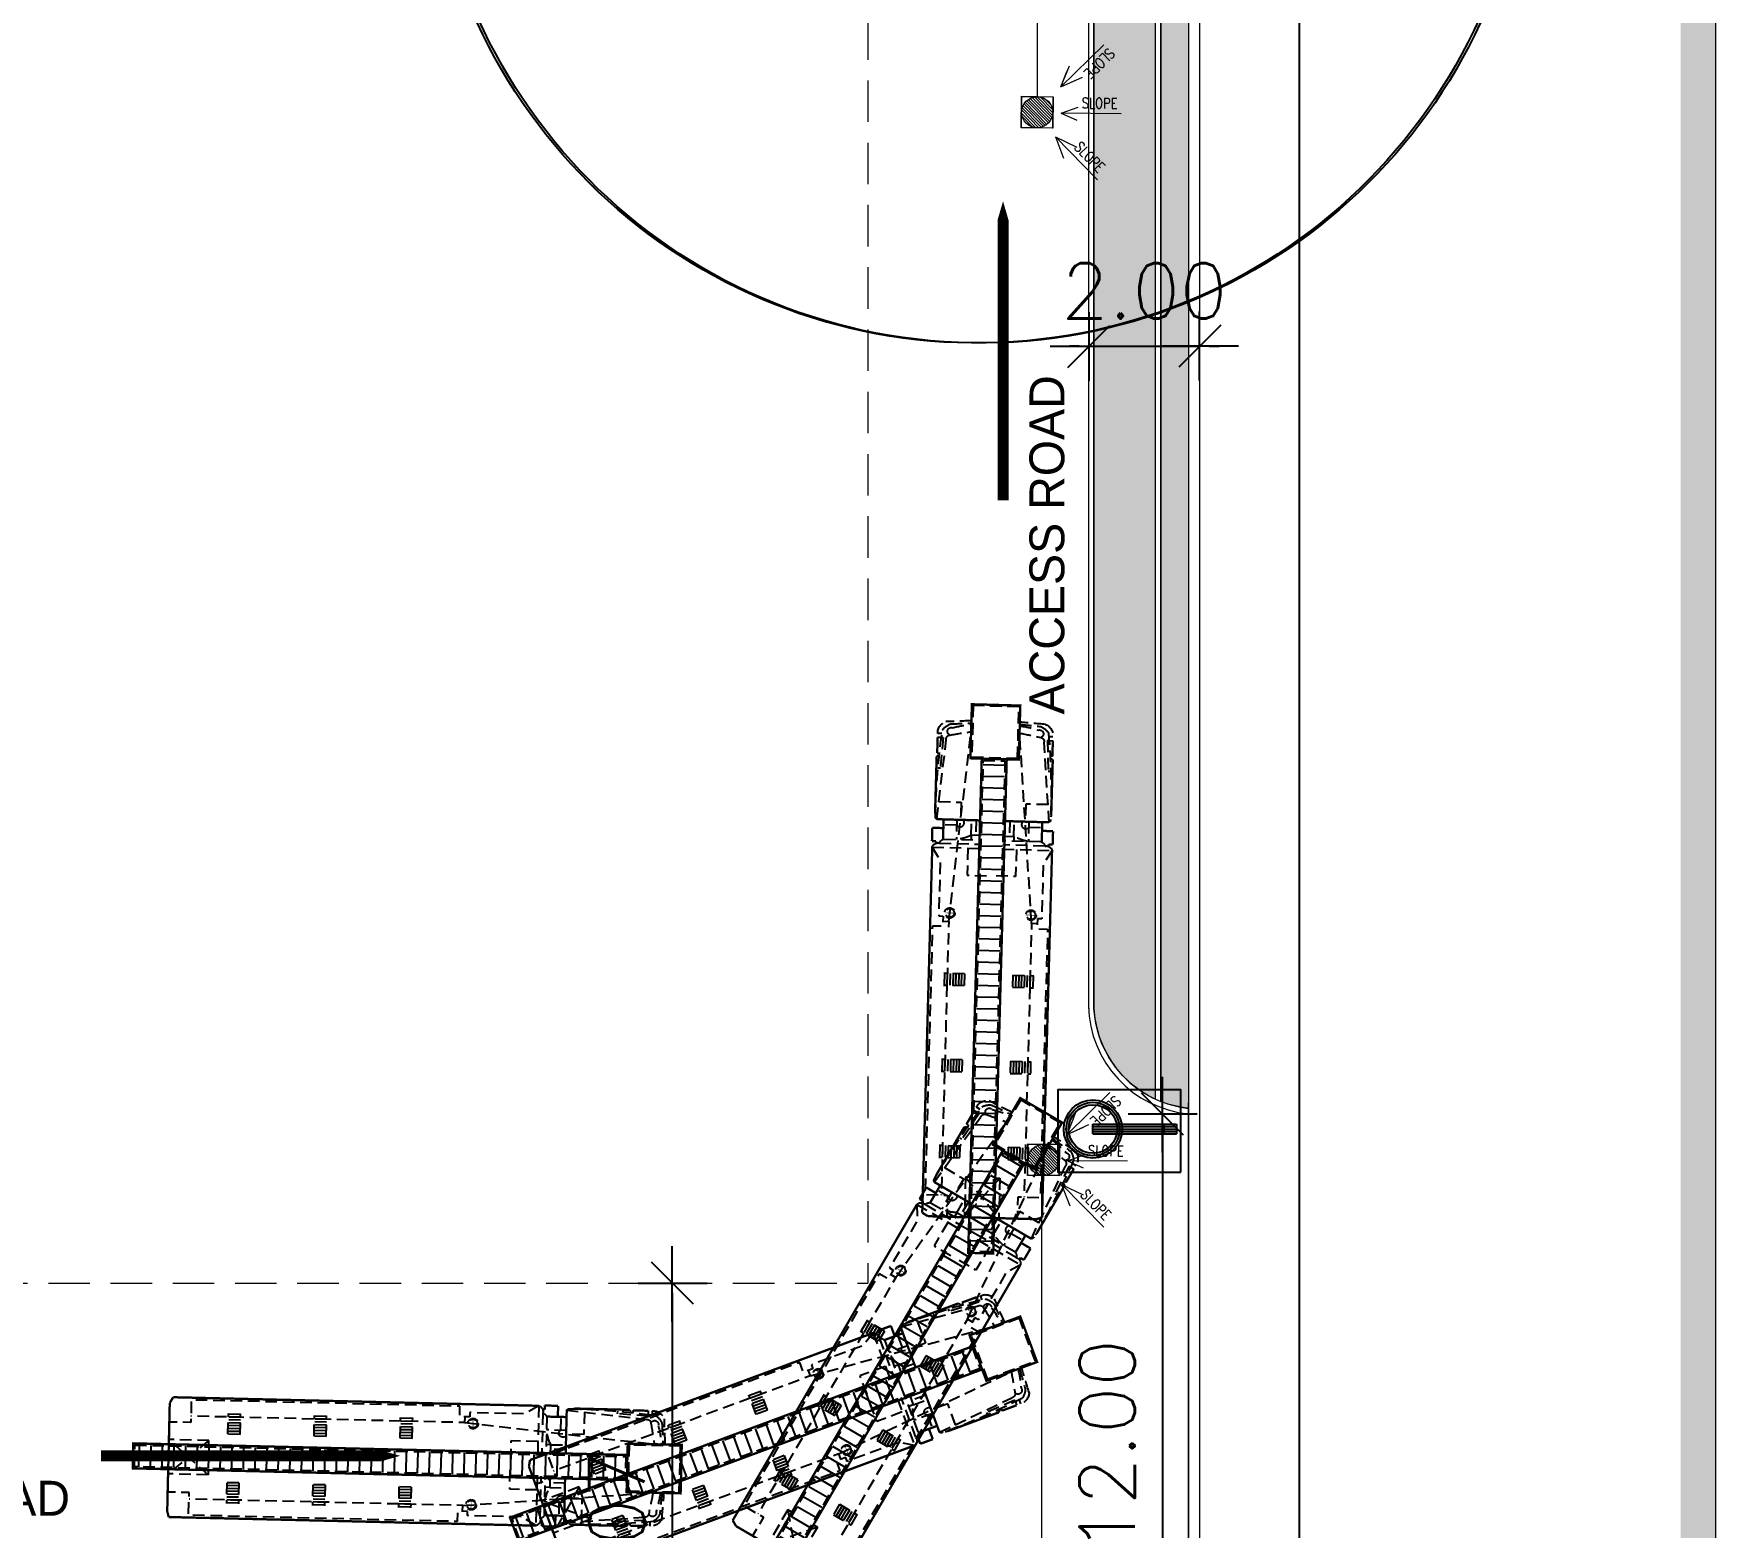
# Model space of a CAD drawing. Header units: inches. Extents: x -68096 to 69834, y -16833 to 17650.
# Drawn here: x 892.49 to 922.89, y 342.7 to 369.7 of the extents above; entities that cross this region are included whole.
import ezdxf
from ezdxf.enums import TextEntityAlignment as Align

# ---------------------------------------------------------------- set-up
doc = ezdxf.new("R2010")
doc.units = ezdxf.units.IN
doc.header["$MEASUREMENT"] = 0
for name, pattern in [('CENTER2', [1.125, 0.75, -0.125, 0.125, -0.125]), ('HIDDEN', [0.375, 0.25, -0.125]), ('X_FEHS_CD$0$HIDDEN', [0.375, 0.25, -0.125])]:
    doc.linetypes.add(name, pattern=pattern)
for name, color, linetype in [('02910CR', 4, 'Continuous'), ('A-TEXT', 3, 'Continuous'), ('DIEN HOA', 111, 'Continuous'), ('Hatch', 8, 'Continuous'), ('LIGHT', 4, 'Continuous'), ('road lines', 7, 'Continuous'), ('SEC1', 3, 'Continuous'), ('TILES', 1, 'Continuous'), ('W', 7, 'Continuous'), ('WALL2', 2, 'Continuous'), ('WIN', 1, 'Continuous')]:
    doc.layers.add(name, color=color, linetype=linetype)
doc.layers.add('PEN45', color=7, linetype='Continuous', lineweight=50)
doc.styles.add('Browallia', font='')
doc.styles.add('ROMANS', font='romans.shx')
doc.styles.add('STYLE6', font='romanc.shx', dxfattribs={"width": 0.6})
doc.styles.get('Browallia').set_extended_font_data('BrowalliaUPC')
doc.dimstyles.new('100', dxfattribs={"dimtxt": 0.2, "dimasz": 0.035, "dimexe": 0, "dimexo": 0, "dimgap": 0.1, "dimtad": 1, "dimzin": 0, "dimdsep": 46, "dimtxsty": 'ROMANS', "dimblk": 'J2', "dimblk1": 'J2', "dimblk2": 'J2', "dimsah": 1, "dimcen": 0, "dimse1": 1, "dimse2": 1, "dimclrd": 1, "dimclre": 1, "dimclrt": 6, "dimadec": 0, "dimazin": 0, "dimtfac": 0.9, "dimtix": 1, "dimtmove": 2, "dimatfit": 3, "dimldrblk": 'J2', "dimfxl": 1, "dimtolj": 1, "dimtzin": 0, "dimarcsym": 0})

# ---------------------------------------------------------------- blocks, each defined once
blk = doc.blocks.new('rfffff')
at = {"layer": 'W', "linetype": 'ByBlock', "lineweight": 18, "ltscale": 100}
h = blk.add_hatch(dxfattribs=at)
h.set_pattern_fill('LINE', color=256, scale=0.0116146737577847, angle=224.3003073085622, style=0)
h.set_pattern_definition([(224.3003073085618, (239663.1344389269, 378730.5935381528), (0.0257553151145344, -0.0263921687811521), [])])
h.paths.add_polyline_path([(239962.2598331989, 378588.3546539216, 1), (239962.2529674783, 378587.7924681734, 1)])
for p, q in [((239962.2833623645, 378589.5909850238), (239962.2714754215, 378588.5061214774)), ((239961.0393733539, 378589.2763500176), (239961.7989077075, 378588.5016386005)), ((239963.4760911629, 378589.162603847), (239962.7005714545, 378588.4038948147)), ((239961.7998284582, 378588.5006994512), (239961.6201015269, 378588.8943669237)), ((239961.7984950465, 378588.5012344551), (239961.6636614828, 378588.7964675406)), ((239962.2720529906, 378588.5061154568), (239962.1649976897, 378588.812516872)), ((239962.2720529906, 378588.5061154568), (239962.4003704968, 378588.7898787926)), ((239962.6996313256, 378588.4029750644), (239962.8875259886, 378588.7928102145)), ((239961.7998284582, 378588.5006994512), (239961.4144746925, 378588.6553727587)), ((239961.7984950465, 378588.5012344551), (239961.5094646502, 378588.6172018785)), ((239962.6996313256, 378588.4029750644), (239963.0881258215, 378588.5495812826))]:
    blk.add_line(p, q, dxfattribs=at)
for points in [[(239962.5379705896, 378587.7851157128), (239961.9678698112, 378587.7920780956), (239961.9748300879, 378588.362006383), (239962.5449308661, 378588.3550439996)], [(239962.5341465982, 378587.7890342597), (239961.9717883583, 378587.7959020871), (239961.9786540791, 378588.3580878355), (239962.5410123189, 378588.3512200083)]]:
    blk.add_lwpolyline(points, close=True, dxfattribs=at)
blk.add_circle((239962.2564003387, 378588.0735610476), 0.2811138354484866, dxfattribs=at)
at = {"layer": 'W', "linetype": 'ByBlock', "lineweight": 18, "ltscale": 100, "style": 'STYLE6', "width": 0.8}
for rotation, p in [(314.4527963789054, (239961.0817928294, 378589.3630551297)), (89.35267123846023, (239962.1843136864, 378588.8792773285)), (44.35267123605878, (239962.9027998336, 378588.7293885016))]:
    blk.add_text('SLOPE', height=0.1898579780629106, rotation=rotation, dxfattribs=at).set_placement(p)
blk = doc.blocks.new('J2')
for p, q in [((7.11e-14, 3.526840574086348), (7.11e-14, -3.586150151086313)), ((-2.18538780893526, -2.185387808935215), (2.154106976732734, 2.154106976732689)), ((-4.002064948599226, 5.68e-14), (7.11e-14, 0)), ((7.11e-14, 0), (3.822003418143836, 5.68e-14))]:
    blk.add_line(p, q)
blk = doc.blocks.new('*D21')
at = {"color": 1, "lineweight": -2, "transparency": 16777216}
blk.add_line((904.0363101715313, 346.9409165782805), (904.0363101715313, 338.2178971761788), dxfattribs=at)
at = {"layer": 'Defpoints', "color": 0, "transparency": 16777216}
for p in [(854.5082038510179, 347.1159165782805), (904.0363101715313, 338.0428971761788), (904.4016865742421, 338.0428971761788)]:
    blk.add_point(p, dxfattribs=at)
at = {"color": 1, "lineweight": -2, "transparency": 16777216, "xscale": 0.175, "yscale": 0.175, "zscale": 0.175}
for p, rotation in [((904.0363101715313, 347.1159165782805), 90), ((904.0363101715313, 338.0428971761788), 270)]:
    blk.add_blockref('J2', p, dxfattribs=dict(at, rotation=rotation))
at = {"color": 6, "lineweight": 0, "transparency": 16777216, "insert": (903.0363101715312, 342.5794068772294), "char_height": 1, "attachment_point": 5, "rotation": 90, "style": 'ROMANS'}
blk.add_mtext('\\A1;9.07', dxfattribs=at)
blk = doc.blocks.new('*D22')
at = {"color": 1, "lineweight": -2, "transparency": 16777216}
for p, q in [((911.3924082832577, 364.0456875797677), (911.2174082832577, 364.0456875797677)), ((911.5674082832577, 364.0456875797677), (913.568203850966, 364.0456875797677)), ((913.743203850966, 364.0456875797677), (913.918203850966, 364.0456875797677))]:
    blk.add_line(p, q, dxfattribs=at)
at = {"layer": 'Defpoints', "color": 0, "transparency": 16777216}
for p in [(913.568203850966, 364.0456875797677), (911.5674082832577, 363.7390652752215), (913.568203850966, 363.7390652752215)]:
    blk.add_point(p, dxfattribs=at)
at = {"color": 1, "lineweight": -2, "transparency": 16777216, "xscale": 0.175, "yscale": 0.175, "zscale": 0.175}
blk.add_blockref('J2', (911.5674082832577, 364.0456875797677), dxfattribs=at)
at = {"color": 1, "lineweight": -2, "transparency": 16777216, "xscale": 0.175, "yscale": 0.175, "zscale": 0.175, "rotation": 180}
blk.add_blockref('J2', (913.568203850966, 364.0456875797677), dxfattribs=at)
at = {"color": 6, "lineweight": 0, "transparency": 16777216, "insert": (912.5678060671119, 365.0456875797677), "char_height": 1, "attachment_point": 5, "style": 'ROMANS'}
blk.add_mtext('\\A1;2.00', dxfattribs=at)
blk = doc.blocks.new('DFGDFGG')
at = {"layer": 'LIGHT', "linetype": 'Continuous'}
for p, q in [((240239.8276748639, 378686.4239395604), (240241.3387482142, 378686.4239395604)), ((240239.8276748639, 378686.2456372967), (240239.8276748639, 378686.4239395604)), ((240239.8276748639, 378686.3793639948), (240241.3387482142, 378686.3793639948)), ((240239.8276748639, 378686.3347884289), (240241.3387482142, 378686.3347884289)), ((240241.3387482142, 378686.4239395604), (240241.3387482142, 378686.2456372967)), ((240239.8276748639, 378686.2902128628), (240241.3387482142, 378686.2902128628)), ((240239.8276748639, 378686.2456372967), (240241.3387482142, 378686.2456372967))]:
    blk.add_line(p, q, dxfattribs=at)
blk.add_lwpolyline([(240241.4173724221, 378685.5583532825), (240241.4173724221, 378687.0420694365), (240239.1917034233, 378687.0420694365), (240239.1917034233, 378685.5583532825)], close=True, dxfattribs=at)
for radius in [0.527658625767888, 0.4830830598515991, 0.43850749393531]:
    blk.add_circle((240239.8276748639, 378686.3347884289), radius, dxfattribs=at)
at = {"layer": 'WALL2', "linetype": 'Continuous'}
blk.add_line((240241.1094850644, 378686.4239395604), (240241.1094859097, 378686.2456372967), dxfattribs=at)
blk = doc.blocks.new('*D28')
at = {"color": 1, "lineweight": -2, "transparency": 16777216}
blk.add_line((915.3716345096404, 338.1355022434911), (915.3716345096404, 417.8004922690404), dxfattribs=at)
at = {"layer": 'Defpoints', "color": 0, "transparency": 16777216}
for p in [(914.7643128214331, 417.9754922690404), (915.3716345096404, 417.9754922690404), (914.7643128214331, 337.9605022434911)]:
    blk.add_point(p, dxfattribs=at)
at = {"color": 1, "lineweight": -2, "transparency": 16777216, "xscale": 0.175, "yscale": 0.175, "zscale": 0.175}
for p, rotation in [((915.3716345096404, 417.9754922690404), 90), ((915.3716345096404, 337.9605022434911), 270)]:
    blk.add_blockref('J2', p, dxfattribs=dict(at, rotation=rotation))
at = {"color": 6, "lineweight": 0, "transparency": 16777216, "insert": (914.3716345096403, 377.9679972562654), "char_height": 1, "attachment_point": 5, "rotation": 90, "style": 'ROMANS'}
blk.add_mtext('\\A1;80.01', dxfattribs=at)
blk = doc.blocks.new('*D32')
at = {"color": 1, "lineweight": -2, "transparency": 16777216}
blk.add_line((912.8949841162223, 349.9985393587701), (912.8949841162223, 338.3478640263286), dxfattribs=at)
at = {"layer": 'Defpoints', "color": 0, "transparency": 16777216}
for p in [(913.3682038510422, 350.1735393587701), (912.8949841162223, 338.1728640263286), (913.3682038510422, 338.1728640263286)]:
    blk.add_point(p, dxfattribs=at)
at = {"color": 1, "lineweight": -2, "transparency": 16777216, "xscale": 0.175, "yscale": 0.175, "zscale": 0.175}
for p, rotation in [((912.8949841162223, 350.1735393587701), 90), ((912.8949841162223, 338.1728640263286), 270)]:
    blk.add_blockref('J2', p, dxfattribs=dict(at, rotation=rotation))
at = {"color": 6, "lineweight": 0, "transparency": 16777216, "insert": (911.8949841162222, 344.173201692549), "char_height": 1, "attachment_point": 5, "rotation": 90, "style": 'ROMANS'}
blk.add_mtext('\\A1;12.00', dxfattribs=at)
blk = doc.blocks.new('X_FEHS_CD$0$Fire truck')
at = {"linetype": 'X_FEHS_CD$0$HIDDEN'}
h = blk.add_hatch(dxfattribs=at)
h.set_pattern_fill('_USER', color=0, scale=0.25, angle=90, style=0, pattern_type=0)
h.set_pattern_definition([(90, (0.8637055797130841, -0.04743488296293208), (-0.25, 1.530757942277972e-17), [])])
h.paths.add_polyline_path([(1.199966594987657, 0.2244177088348973), (11.76372658468966, 0.2244177086140322), (11.76372658468966, -0.2412897987734279), (1.199966594987657, -0.2412897985525611)])
at = {"color": 0, "linetype": 'X_FEHS_CD$0$HIDDEN'}
for p, q in [((10.17377382148318, 0.3611075291271852), (11.03627341532876, -0.3779796192865827)), ((10.17377382148318, -0.3779796192865827), (11.03627341529193, 0.3611075291271852))]:
    blk.add_line(p, q, dxfattribs=at)
for points in [[(0.6475447802399259, 1.15127945090812), (0.6476728198261412, 1.242011263851154)], [(0.7354248715069645, 1.123366351623311), (1.397288555894292, 1.162380386462743)], [(0.7354538113345939, 1.160802015177445), (0.7354248715069645, 1.123366351623311)], [(0.7354538113345939, 1.160802015177445), (0.7355163373677414, 1.241683805488588)], [(2.494164039472281, 1.210939556259046), (0.774675255990033, 1.054166048427945)], [(1.071262905257143, 1.241683805488588), (1.071224710883669, 1.19227672042477)], [(1.397288555894292, 1.162380386462743), (1.395916753768617, 1.215327852470205)], [(2.114583455132248, 1.176331491182799), (2.114213214327179, 0.6973992868964629)], [(3.007936613484461, 1.131490998496256), (3.007235396157455, 0.2244177087971124)], [(3.096168202478751, 0.2244177087952526), (3.096991588682755, 1.28952492094604)], [(2.493827928904835, 0.776157207344065), (2.918728860755522, 0.7758287356439588)], [(2.612404933124253, 0.7760655408624828), (2.612626460571306, 1.062626634438768)], [(2.918935110431107, 1.042626995165266), (2.918302589838163, 0.2244177087989705)], [(2.114213214327179, 0.6973992868964629), (2.493766817892563, 0.6971058711977811)], [(2.819670246505225, 0.4596997798057512), (2.49358348485579, 0.4599518627589383)], [(2.819488360564023, 0.2244177088010382), (2.819670246505225, 0.4596997798057512)], [(2.819670246505225, 0.4596611805095598), (2.918484416706477, 0.4596233910588321)], [(2.493507096072051, 0.3611376925576799), (2.819593857721486, 0.3608856096044946)], [(2.492949458094387, -0.3602057499335878), (2.819036219743808, -0.3604964321093433)], [(2.819128343165616, -0.2412897985864149), (2.818959830996874, -0.4592720030144086)], [(2.917323307473509, -1.042351995941386), (2.917942572427435, -0.241289798588479)], [(3.006187310767686, -1.13135349903156), (3.006875378750706, -0.2412897985903406)], [(3.094997841916935, -1.289524921240524), (3.095808185071775, -0.2412897985922005)], [(2.112765891903408, -1.174812717087722), (2.113136132708476, -0.695880512875009)], [(2.113136132708476, -0.695880512875009), (2.49268973627386, -0.6961739285736908)], [(2.818959830996874, -0.4592720030144086), (2.492873069347453, -0.4590199201348462)], [(2.818959830996874, -0.4592720030144086), (2.91777400119814, -0.4593483918349524)], [(2.492292514694157, -1.210007613634954), (0.773048175297788, -1.050575776733682)], [(2.492628625261602, -0.7752252647199729), (2.917529557149095, -0.7755537364200791)], [(2.611205629517841, -0.7753169312751744), (2.610984102107594, -1.06187802485146)], [(0.645825602485985, -1.147492595117495), (0.6457554618072407, -1.238224408134153)], [(0.7336619066972361, -1.157150975403663), (0.7335989793488409, -1.238551866423096)], [(0.7336619066972361, -1.157150975403663), (0.7336908465248513, -1.119715311849529)], [(0.7336908465248513, -1.119715311849529), (1.395493419899921, -1.159752613229999)], [(1.069345547238242, -1.238551866423096), (1.069383741611688, -1.189144781359278)], [(1.395493419899921, -1.159752613229999), (1.394039756864714, -1.212697895010624)]]:
    blk.add_lwpolyline(points, dxfattribs=at)
at = {"color": 0, "linetype": 'X_FEHS_CD$0$HIDDEN', "const_width": 0.05}
for points in [[(1.071262905257143, 1.241683805488588), (0.7355163373677414, 1.241683805488588)], [(1.150321880307558, 1.251504111503817), (2.316329088630866, 1.250602724054557)], [(2.493429445395535, 0.260691124117626), (2.494164039472281, 1.210939556259046)], [(2.494049456315068, 1.062718300920348), (2.918950388165754, 1.062389829220242)], [(2.681796379690098, 1.062573162257026), (2.681979712726886, 1.299727170769492)], [(2.681979712726886, 1.299727170769492), (2.968540806303182, 1.299505643359248)], [(2.968540806303182, 1.299505643359248), (2.968472056423579, 1.21057289018548)], [(2.968472056423579, 1.21057289018548), (3.007997724496718, 1.210542334642538)], [(3.096991588682755, 1.28952492094604), (11.00129130452699, 1.289524921166906)], [(11.03627341529193, 1.166007173352707), (11.00129130452699, 1.289524921166906)], [(11.03627341529193, -1.166007173499946), (11.03627341529193, 1.166007173352707)], [(2.493013345307233, -0.277563213890506), (2.492292514694157, -1.210007613634954)], [(2.492407097851356, -1.061786358296256), (2.917308029702028, -1.062114829996363)], [(2.680154021226386, -1.061931496959581), (2.679970688189599, -1.299085505472046)], [(1.069345547238242, -1.238551866423096), (0.7335989793488409, -1.238551866423096)], [(1.14838924451719, -1.248494394462844), (2.314396452840498, -1.249395781912101)], [(2.679970688189599, -1.299085505472046), (2.96653178176588, -1.299307032882291)], [(2.96653178176588, -1.299307032882291), (2.966600531645483, -1.210374279708521)], [(2.966600531645483, -1.210374279708521), (3.006126199755428, -1.21040483517784)], [(3.094997841916935, -1.289524921240524), (10.96501788672676, -1.289524921314145)], [(11.03627341529193, -1.166007173499946), (10.96501788672676, -1.289524921314145)]]:
    blk.add_lwpolyline(points, dxfattribs=at)
at = {"color": 0, "linetype": 'X_FEHS_CD$0$HIDDEN', "flags": 128}
for points in [[(3.096991588682755, 1.28952492094604), (3.39265771836817, 1.108929895915658), (4.573166756437914, 1.108929895915658), (4.573166756437914, 1.016265937985418), (4.7929357143678, 1.016265937985418), (4.7929357143678, 1.240133954089227), (10.57354356977116, 1.240133954089227), (10.57354356977116, 0.7547895859491209), (11.03627341532876, 0.7547895859491209), (11.03627341532818, 0.2606911239369971), (11.03627341532818, 0.2606911239369971)], [(4.683051235384454, 0.8921549354477527), (0.581846589838662, 0.5213822475910632)], [(4.683051235384454, 1.016265937985418), (4.683051235384454, 0.8921549354477527), (10.57354356977116, 0.8921549354477527)], [(5.802116294813786, 0.5213822475910632), (5.802116294703353, 0.9676511364440135)], [(5.802116294813786, 0.9536943649407625), (6.062426677292763, 0.9536943649407625)], [(5.802116294813786, 0.8919354910336619), (6.062426677292763, 0.8919354910336619)], [(5.802116294813786, 0.830176617126563), (6.062426677292763, 0.830176617126563)], [(5.802116294813786, 0.7684177432194623), (6.062426677292763, 0.7684177432194623)], [(6.062426677292763, 0.5213822475910632), (6.06242667718233, 0.9676511364440135)], [(7.654882512026774, 0.5213822475910632), (7.654882511916341, 0.9676511364440135)], [(7.654882512026774, 0.9536943649407625), (7.915192894505751, 0.9536943649407625)], [(7.654882512026774, 0.8919354910336619), (7.915192894505751, 0.8919354910336619)], [(7.654882512026774, 0.830176617126563), (7.915192894505751, 0.830176617126563)], [(7.654882512026774, 0.7684177432194623), (7.915192894505751, 0.7684177432194623)], [(7.915192894505751, 0.5213822475910632), (7.915192894395318, 0.9676511364440135)], [(9.507648729239776, 0.5213822475910632), (9.507648729129343, 0.9676511364440135)], [(9.507648729239776, 0.9536943649407625), (9.767959111718753, 0.9536943649407625)], [(9.507648729239776, 0.8919354910336619), (9.767959111718753, 0.8919354910336619)], [(9.507648729239776, 0.830176617126563), (9.767959111718753, 0.830176617126563)], [(9.507648729239776, 0.7684177432194623), (9.767959111718753, 0.7684177432194623)], [(9.767959111718753, 0.5213822475910632), (9.76795911160832, 0.9676511364440135)], [(3.096397772331457, 0.521382247443821), (3.678683841762151, 0.521382247443821), (3.678683841430853, -1.104307756349954e-10)], [(5.802116294813786, 0.7066588693123634), (6.062426677292763, 0.7066588693123634)], [(5.802116294813786, 0.6448999954052628), (6.062426677292763, 0.6448999954052628)], [(5.802116294813786, 0.5831411214981639), (6.062426677292763, 0.5831411214981639)], [(5.802116294813786, 0.5213822475910632), (6.062426677292763, 0.5213822475910632)], [(7.654882512026774, 0.7066588693123634), (7.915192894505751, 0.7066588693123634)], [(7.654882512026774, 0.6448999954052628), (7.915192894505751, 0.6448999954052628)], [(7.654882512026774, 0.5831411214981639), (7.915192894505751, 0.5831411214981639)], [(7.654882512026774, 0.5213822475910632), (7.915192894505751, 0.5213822475910632)], [(9.507648729239776, 0.7066588693123634), (9.767959111718753, 0.7066588693123634)], [(9.507648729239776, 0.6448999954052628), (9.767959111718753, 0.6448999954052628)], [(9.507648729239776, 0.5831411214981639), (9.767959111718753, 0.5831411214981639)], [(9.507648729239776, 0.5213822475910632), (9.767959111718753, 0.5213822475910632)], [(3.096397772331457, -0.5213822477383037), (3.678683841762151, -0.5213822477383037), (3.678683841430853, -1.840536612007782e-10)], [(3.096991588682755, -1.289524921240524), (3.39265771836817, -1.108929896210144), (4.573166756437914, -1.108929896210144), (4.573166756437914, -1.016265938279904), (4.7929357143678, -1.016265938279904), (4.7929357143678, -1.240133954383712), (10.57354356977116, -1.240133954383712), (10.57354356977116, -0.7547895862436054), (11.03627341532876, -0.7547895862436054), (11.03627341532876, -0.277563214378258), (11.03627341532876, -0.277563214378258)], [(4.683051235384454, -0.8921549357422371), (0.581846589838662, -0.5213822475910597)], [(5.802116294813786, -0.5213822478855334), (5.802116294703353, -0.9676511367384819)], [(5.802116294813786, -0.5213822478855334), (6.062426677292763, -0.5213822478855352)], [(5.802116294813786, -0.5831411217926341), (6.062426677292763, -0.5831411217926341)], [(5.802116294813786, -0.644899995699733), (6.062426677292763, -0.6448999956997348)], [(5.802116294813786, -0.7066588696068337), (6.062426677292763, -0.7066588696068337)], [(6.062426677292763, -0.5213822478855352), (6.06242667718233, -0.9676511367384819)], [(7.654882512026774, -0.5213822478855388), (7.654882511916341, -0.9676511367384872)], [(7.654882512026774, -0.5213822478855388), (7.915192894505751, -0.5213822478855406)], [(7.654882512026774, -0.5831411217926394), (7.915192894505751, -0.5831411217926394)], [(7.654882512026774, -0.6448999956997383), (7.915192894505751, -0.6448999956997383)], [(7.654882512026774, -0.706658869606839), (7.915192894505751, -0.706658869606839)], [(7.915192894505751, -0.5213822478855406), (7.915192894395318, -0.9676511367384872)], [(9.507648729239776, -0.5213822478855441), (9.507648729129329, -0.9676511367384926)], [(9.507648729239776, -0.5213822478855441), (9.767959111718753, -0.5213822478855441)], [(9.507648729239776, -0.5831411217926448), (9.767959111718753, -0.5831411217926448)], [(9.507648729239776, -0.6448999956997437), (9.767959111718753, -0.6448999956997437)], [(9.507648729239776, -0.7066588696068443), (9.767959111718753, -0.7066588696068443)], [(9.767959111718753, -0.5213822478855441), (9.767959111608306, -0.9676511367384926)], [(4.683051235384454, -1.016265938279904), (4.683051235384454, -0.8921549357422371), (10.57354356977116, -0.8921549357422371)], [(5.802116294813786, -0.7684177435139325), (6.062426677292763, -0.7684177435139343)], [(5.802116294813786, -0.8301766174210332), (6.062426677292763, -0.8301766174210332)], [(5.802116294813786, -0.8919354913281321), (6.062426677292763, -0.8919354913281339)], [(5.802116294813786, -0.9536943652352328), (6.062426677292763, -0.9536943652352328)], [(7.654882512026774, -0.7684177435139379), (7.915192894505751, -0.7684177435139397)], [(7.654882512026774, -0.8301766174210385), (7.915192894505751, -0.8301766174210385)], [(7.654882512026774, -0.8919354913281374), (7.915192894505751, -0.8919354913281392)], [(7.654882512026774, -0.9536943652352363), (7.915192894505751, -0.9536943652352363)], [(9.507648729239776, -0.7684177435139432), (9.767959111718753, -0.7684177435139432)], [(9.507648729239776, -0.8301766174210439), (9.767959111718753, -0.8301766174210439)], [(9.507648729239776, -0.891935491328141), (9.767959111718753, -0.8919354913281428)], [(9.507648729239776, -0.9536943652352416), (9.767959111718753, -0.9536943652352416)]]:
    blk.add_lwpolyline(points, dxfattribs=at)
at = {"color": 0, "linetype": 'X_FEHS_CD$0$HIDDEN', "const_width": 0.01235177478141994, "flags": 128}
for points in [[(4.390254759378195, 0.8741978499702103), (4.612586705443746, 0.8741978499702103)], [(4.501420732410978, 0.7630318769374309), (4.501420732410978, 0.9853638230029897)], [(4.390254759378195, -0.8741978500438279), (4.612586705443746, -0.8741978500438279)], [(4.501420732410978, -0.7630318770110485), (4.501420732410978, -0.9853638230766073)]]:
    blk.add_lwpolyline(points, dxfattribs=at)
at = {"color": 0, "linetype": 'X_FEHS_CD$0$HIDDEN', "const_width": 0.05}
for points in [[(0, -0.5213822475910597), (1.16369317967731, -0.5213822475910597), (1.16369317967731, 0.5213822475910632), (0, 0.5213822475910632)], [(1.16369317967731, 0.2606911241452377), (11.8, 0.2606911239243725), (11.8, -0.2775632140837683), (1.16369317967731, -0.2775632138629014)]]:
    blk.add_lwpolyline(points, close=True, dxfattribs=at)
at = {"color": 0, "linetype": 'X_FEHS_CD$0$HIDDEN'}
for points in [[(0.02567101793553661, -0.4957112296923398), (1.138022161741787, -0.4957112296923398), (1.138022161741787, 0.4957112296187205), (0.02567101793553661, 0.4957112296187205)], [(0.02898052198712264, -0.4924017256039424), (1.134712657690201, -0.4924017256039424), (1.134712657690201, 0.4924017256039477), (0.02898052198712264, 0.4924017256039477)], [(1.199966594987657, 0.2244177088348973), (11.76372658468966, 0.2244177086140322), (11.76372658468966, -0.2412897987734279), (1.199966594987657, -0.2412897985525611)], [(11.03627341532876, 0.2606911239243725), (10.17377382148318, 0.2606911239243725), (10.17377382148318, 0.3611075291271852), (11.03627341532876, 0.3611075291271852)], [(11.03627341532876, -0.2775632140837683), (10.17377382148318, -0.2775632140837683), (10.17377382148318, -0.3779796192865827), (11.03627341532876, -0.3779796192865827)]]:
    blk.add_lwpolyline(points, close=True, dxfattribs=at)
for centre, radius in [((4.501420732410978, 0.8741978499702103), 0.1111659730327793), ((4.501420732410978, 0.8741978499702103), 0.09435200275823351), ((4.501420732410978, -0.8741978500438279), 0.1111659730327793), ((4.501420732410978, -0.8741978500438279), 0.09435200275823351)]:
    blk.add_circle(centre, radius, dxfattribs=at)
at = {"color": 0, "linetype": 'X_FEHS_CD$0$HIDDEN', "extrusion": (0, 0, -1)}
for centre, major_axis, ratio, start_param, end_param in [((0.6281642688904157, 0.9892468396230196), (-0.1221011030654758, 0.2221750623924303), 0.9999999998989683, -0.7264589481325466, 0.5795422962650392), ((0.7685321727150125, 0.8443205789605361), (0.1866810902243672, 0.301910902071065), 0.9999999994234487, 4.536749818923098, 5.159843472503375), ((2.272306008861008, -13.42754326541947), (-14.4434847378013, 2.562709766143973), 0.9999999999663496, 1.279372727614614, 1.406277948447934), ((2.326110398893732, 1.121100068520915), (0.1298676134118285, 0.001007430470502208), 0.9999999967624754, 4.644759522011745, 5.111206756634099), ((2.43978950980383, 1.17639661048837), (-0.05935068744753159, 0.02504596752792732), 0.9999999980884369, 1.095470934826977, 2.176309933476441), ((2.43978950980383, 1.17639661048837), (-0.05935068744753159, 0.02504596752792732), 0.9999999980884369, 1.095470934826977, 2.176309933476441), ((2.43978950980383, 1.17639661048837), (-0.05935068744753159, 0.02504596752792732), 0.9999999980884369, 1.095470934826977, 2.176309933476441), ((3.025963163603834, 1.027256614331833), (-0.07461179932106739, 0.07825811257133487), 0.9999999990778558, -0.6666105066500954, 0.5886234880607857), ((3.025963163603834, 1.027256614331833), (-0.07461179932106739, 0.07825811257133487), 0.9999999990778558, -0.6666105066500954, 0.5886234880607857), ((3.13383977756456, 1.164651293340999), (-0.006821047502793498, 0.1300180187781815), 0.9999999994931235, 4.507272427950382, 6.048659109569565), ((-49.72714834643978, 3.80812767248915), (-13.7373354387771, 48.27442132751045), 0.9999999999868739, 1.902532445473915, 1.913567186957867), ((2.970868759432065, 0.2215828249872249), (-2.542417004985019, 0.2245547510657038), 0.9999999999512715, 0.02963885456570576, 0.1914881939414625), ((0.5962052343859767, 0.9522310191723342), (-0.07396821288586482, 0.03729868098105595), 0.9999999908771514, -0.790429289763869, 2.393710136453053), ((2.576531324309897, 0.7069233126423615), (-0.01582666458331856, 0.0762697857741183), 0.9999999997407463, 0.6832092954301978, 2.03269118024652), ((-49.73297298982813, -3.726452804565302), (-3.409218452966859, 50.07505739095809), 0.999999999253292, 1.574872610387244, 1.585822765360265), ((118.4548324109391, 7.813180489902461), (117.7540163537838, 11.80396419613751), 0.9999999997980701, 3.167205174692425, 3.171016635064926), ((2.970526317860902, -0.2213891021485033), (2.159962886051541, 1.359731368436106), 0.9999999999901856, 3.425396078316668, 3.58562287816109), ((14.86117777934132, 1.821203193863775), (-2.397911008739573, 14.25891174793474), 0.9999999981791661, 4.684636905689273, 4.71626779414578), ((2.575438964956533, -0.7061193211840866), (0.01200005721765138, 0.07696468129474204), 0.9999999990858183, 1.160381678158541, 2.509863562119927), ((1.906914688521184, -0.9170129584680744), (-0.2807099669565745, 0.9810988940373627), 0.9999999993948868, 1.384315357230449, 1.710399234927894), ((0.6266377354450867, -0.9854301236522183), (-0.1711787078608614, 0.1869980954910694), 0.9999999997102329, 3.807371133733565, 5.113372377650315), ((0.7597445791310662, -0.965992137312524), (0.07140469639234863, 0.04725195307674683), 0.9999999993607374, 1.999381052615888, 3.662419611852011), ((3.024374997016807, -1.027147110414948), (-0.03401644995554808, 0.1026359290386546), 0.9999999991493007, 3.636100599787975, 4.891334592747479), ((2.293067433686645, 13.42880072829869), (-14.63474349664708, 1.003003372961308), 0.9999999993529168, 4.634422072512856, 4.761327293268811), ((1.181423271239055, -1.195763822666111), (0.06128186643286972, 0.01078392198942999), 0.9999999991804623, 2.304639826553837, 3.356456214738971), ((2.437971457170661, -1.175380640213215), (0.05045640134857254, 0.04004942141615006), 0.9999999978379759, 1.238416859163849, 2.319255381472836), ((3.13203905492486, -1.164708414244659), (0.09738204045939369, 0.08641730195999554), 0.999999999753472, 2.585095661298116, 4.126482343719759)]:
    blk.add_ellipse(centre, major_axis=major_axis, ratio=ratio, start_param=start_param, end_param=end_param, dxfattribs=at)
at = {"color": 0, "linetype": 'X_FEHS_CD$0$HIDDEN', "extrusion": (0, 0, -0.9999999999999999)}
for centre, major_axis, ratio, start_param, end_param in [((1.183274340351474, 1.19837513483273), (0.04889691383434466, 0.03848183923973877), 0.9999999991768013, 3.769227586446519, 4.821043972704944), ((118.442614505306, -7.991528444677828), (8.772710097362195, 118.0185644635609), 0.9999999977755073, 4.710187815304484, 4.714034524599384), ((14.85834793932162, -1.839391268323347), (2.845408504659599, 14.17639557238207), 0.9999999992739156, 4.678312856468029, 4.710214983948656), ((0.7611830013163825, 0.9696030789134067), (-0.06473727390327286, 0.05603983498925522), 0.9999999989535495, -0.6482007859345872, 1.014837773910525), ((1.908333911368814, 0.9188503089824156), (0.3108683104317941, 0.9719640006743738), 0.9999999995793633, 1.401858856355525, 1.727942734079978), ((2.557526402058514, 0.7286771349086418), (-0.08294824602352323, 0.06121468785195289), 0.9999999995123351, 2.920929067672731, 4.74390158462093), ((2.556400431652079, -0.7278437337651322), (0.06305407029698953, 0.0815587747961562), 0.999999999284924, -1.323864012934119, 0.4991085048052502), ((0.7672295432450653, -0.8407210602299102), (-0.2480162507092733, 0.2539448002854123), 0.9999999995832427, 4.486278756447932, 5.109372410047654), ((0.5947359696411212, -0.9483649353165955), (-0.04002554251735374, 0.07252891890970858), 0.9999999887659501, 2.357448151627763, 5.541587577672527), ((2.324377976595784, -1.119908404113119), (-0.01272957370290651, 0.1292461596428643), 0.9999999967253531, 2.850252489408245, 3.316699727188214)]:
    blk.add_ellipse(centre, major_axis=major_axis, ratio=ratio, start_param=start_param, end_param=end_param, dxfattribs=at)
blk = doc.blocks.new('A$C732426BF')
at = {"color": 30, "xscale": 0.8399739415633742, "yscale": 0.8399739415633742, "zscale": 0.8399739415633742}
for p, rotation in [((-2.326002241221431, 3.087792801699834), 331.0943686984638), ((1.815975262463326, 2.958983651187737), 291.6624033645501), ((-9.630824429506529, 2.101068959552355), 359.7768592942085), ((4.309355964684869, -3.264882671413943), 270)]:
    blk.add_blockref('X_FEHS_CD$0$Fire truck', p, dxfattribs=dict(at, rotation=rotation))
blk = doc.blocks.new('CONTAINER')
at = {"layer": '02910CR'}
for p, q in [((-5561.127631062991, -987.1233663444873), (-5561.127631063049, 987.1233663445455)), ((-5436.158547075058, -987.1233663444873), (-5436.158547075116, 987.1233663445455)), ((-5334.228385604511, 1214.022611803084), (-5200.192921719921, 1190.712054515374)), ((-5334.228385604511, 1089.053527815151), (-3673.896476048627, 1089.053527815209)), ((-5175.271953570715, 1183.294925268623), (-5097.898549938691, 1150)), ((-4852.073528149514, 958.1359438637155), (-4828.458623908227, 923.5359212394105)), ((-4166.167064108653, 917.3842517043231), (-4816.812145173375, 917.3842517043813)), ((-4189.239577461616, 1035.305584290822), (-4796.745190941961, 1035.305584290822)), ((-4175.389459991886, 1023.850618947065), (-4152.511936360097, 935.0007674300577)), ((-4119.849634321057, 1019.719595248403), (-4106.964699720731, 929.491388033377)), ((-3873.020171058364, 1035.305584290822), (-4105.827576241223, 1035.305584290822)), ((-3843.055419957673, 917.3842517043231), (-4093.005790819938, 917.3842517043231)), ((-3829.777860715461, 926.7380754923215), (-3815.500176363101, 966.6758987227222)), ((-3513.910401176079, 929.0674529426615), (-3513.910401176196, -929.0674529426615)), ((4820.498139796546, 1067.603159056511), (4820.498139796546, -1067.603159056569)), ((-4962.153444313211, 890.4065117868013), (-4926.160742920125, 875.5908723523607)), ((-3806.68684844923, 765.3905069251196), (-3806.686848449172, -43.48722762713442)), ((-3766.79621142213, 813.0207489030436), (-3800.112520979077, 780.8708612446208)), ((-3748.368980517378, 805.1949170237058), (-3748.36898051732, -43.48722762713442)), ((-3806.68684844923, -852.3649621793884), (-3806.686848449172, -43.48722762713442)), ((-3748.368980517378, -892.1693722779746), (-3748.36898051732, -43.48722762713442)), ((-4962.153444313211, -921.0063844620599), (-4926.160742920125, -906.1907450276194)), ((-3766.79621142213, -899.9952041573124), (-3800.112520979077, -867.8453164988896)), ((-3673.896476048743, -1089.053527815209), (-5334.228385604452, -1089.053527815093)), ((-5334.228385604511, -1214.02261180291), (-5200.192921719921, -1190.712054515199)), ((-5175.271953570715, -1183.294925268448), (-5097.898549938691, -1149.999999999825)), ((-4852.073528149514, -958.1359438637737), (-4828.458623908227, -923.5359212394687)), ((-4166.167064108653, -917.3842517043813), (-4816.812145173375, -917.3842517044395)), ((-4189.239577461616, -1035.30558429088), (-4796.745190941961, -1035.30558429088)), ((-4175.389459991886, -1023.850618947123), (-4152.511936360097, -935.000767430116)), ((-4119.849634321057, -1019.719595248462), (-4106.964699720731, -929.4913880334352)), ((-3873.020171058364, -1035.30558429088), (-4105.827576241223, -1035.30558429088)), ((-3843.055419957673, -917.3842517043813), (-4093.005790819938, -917.3842517043813)), ((-3829.777860715461, -926.7380754923797), (-3815.500176363101, -966.6758987227804))]:
    blk.add_line(p, q, dxfattribs=at)
at = {"layer": '02910CR', "color": 124}
for p, q in [((-3014.708178316534, 1067.603159056511), (4820.498139796546, 1067.603159056511)), ((-3014.708178316418, -1067.603159056511), (-3014.708178316534, 1067.603159056511)), ((-2412.000000000058, -1067.603159056511), (-2412, 1067.603159056511)), ((-1809.000000000058, -1067.603159056511), (-1809, 1067.603159056511)), ((-1206.000000000058, -1067.603159056511), (-1206, 1067.603159056511)), ((-603.0000000000582, -1067.603159056511), (-603, 1067.603159056511)), ((-5.820766091346741e-11, -1067.603159056511), (0, 1067.603159056511)), ((602.9999999999418, -1067.603159056511), (603, 1067.603159056511)), ((1205.999999999942, -1067.603159056511), (1206, 1067.603159056511)), ((1808.999999999942, -1067.603159056511), (1809, 1067.603159056511)), ((2411.999999999942, -1067.603159056511), (2412, 1067.603159056511)), ((3014.999999999942, -1067.603159056511), (3015, 1067.603159056511)), ((3617.999999999942, -1067.603159056511), (3618, 1067.603159056511)), ((4220.999999999942, -1067.603159056511), (4221, 1067.603159056511)), ((4823.999999999942, -1067.603159056511), (4824, 1067.603159056511)), ((4820.498139796546, -1067.603159056569), (-3014.708178316418, -1067.603159056511))]:
    blk.add_line(p, q, dxfattribs=at)
at = {"layer": '02910CR'}
for points in [[(-4679.902619666944, 1162.308432459889), (-4679.902619666944, 1245.062640310323, -0.4142135623730951), (-4616.149471753219, 1308.815788224048), (-3652.38859542209, 1308.815788224048, -0.4142135623730951), (-3588.635447508364, 1245.062640310323), (-3588.635447508364, 1162.308432459889)], [(-1495.433363940625, 1162.308432459889), (-1495.433363940625, 1245.062640310323, 0.4142135623730951), (-1559.18651185435, 1308.815788224048), (-2522.947388185479, 1308.815788224048, 0.4142135623730951), (-2586.700536099204, 1245.062640310323), (-2586.700536099204, 1162.308432459889)], [(3255.556288873428, 1162.308432459889), (3255.556288873428, 1245.062640310323, 0.4142135623730951), (3191.803140959702, 1308.815788224048), (2228.042264628573, 1308.815788224048, 0.4142135623730951), (2164.289116714848, 1245.062640310323), (2164.289116714848, 1162.308432459889)], [(-4679.902619666944, -1162.308432459948), (-4679.902619666944, -1245.062640310382, 0.4142135623730951), (-4616.149471753219, -1308.815788224107), (-3652.38859542209, -1308.815788224107, 0.4142135623730951), (-3588.635447508364, -1245.062640310382), (-3588.635447508364, -1162.308432459948)], [(-1495.433363940625, -1162.308432460006), (-1495.433363940625, -1245.06264031044, -0.4142135623730951), (-1559.18651185435, -1308.815788224165), (-2522.947388185479, -1308.815788224165, -0.4142135623730951), (-2586.700536099204, -1245.06264031044), (-2586.700536099204, -1162.308432460006)], [(3255.556288873428, -1162.308432460006), (3255.556288873428, -1245.06264031044, -0.4142135623730951), (3191.803140959702, -1308.815788224165), (2228.042264628573, -1308.815788224165, -0.4142135623730951), (2164.289116714848, -1245.06264031044), (2164.289116714848, -1162.308432460006)]]:
    blk.add_lwpolyline(points, format="xyb", close=True, dxfattribs=at)
for points in [[(-5497.105019259907, -987.1233663444873), (-5497.105019259965, 987.1233663445455, -0.4142135623730951), (-5334.228385604511, 1150), (-3459.981652915478, 1150, -0.4142135623730951), (-3297.105019260023, 987.1233663445455), (-3297.105019260023, 342.7000406309962, -0.4142135623731031)], [(-3297.105019260023, -342.700040630938), (-3297.105019260023, -987.1233663446037, -0.4142135623731031), (-3459.981652915478, -1150.000000000058), (-5334.228385604452, -1149.999999999942, -0.4142135623730867), (-5497.105019259907, -987.1233663444873)]]:
    blk.add_lwpolyline(points, format="xyb", dxfattribs=at)
blk.add_lwpolyline([(-3097.105019259965, 1150), (4902.894980740035, 1150), (4902.894980740035, -1150), (-3097.105019259965, -1150)], close=True, dxfattribs=at)
for points in [[(-3513.910401176137, 0), (-3513.910401176137, 383.3050556571106), (-3097.105019259965, 305.2424695436493)], [(-3513.910401176137, 0), (-3513.910401176137, -383.3050556571106), (-3097.105019259965, -305.2424695436493)]]:
    blk.add_lwpolyline(points, dxfattribs=at)
for centre, radius, start, end in [((-5334.228385604511, 987.1233663445455), 226.8992454585386, 90, 180), ((-5334.228385604511, 987.1233663445455), 101.9301614706055, 90, 180), ((-5219.261330243549, 1081.06890225294), 111.2889259615331, 66.71707194220241, 80.13417570114562), ((-4811.499155545549, 987.4645317508257), 50.06441630197409, 72.86047367617856, 215.8607307378066), ((-4816.812145173375, 931.4847738473327), 14.10052214295138, 214.3139757401564, 270), ((-4189.239577461616, 1021.20506214787), 14.10052214295138, 10.81399223405274, 90), ((-4166.167064108653, 931.4847738472745), 14.10052214295138, 269.9999999999947, 14.43917098569547), ((-4105.827576241223, 1021.20506214787), 14.10052214295138, 90, 186.0472375024759), ((-4093.005790819938, 931.4847738472745), 14.10052214295138, 188.1271094668266, 270), ((-3873.020171058364, 976.8863779040985), 58.41920638672309, 349.9341738694233, 90), ((-3843.055419957673, 931.4847738472745), 14.10052214295138, 270, 340.3281412548188), ((-3673.896476048627, 929.0674529426615), 159.9860748725478, 0, 90), ((-1643.612256396678, 10.58869763615075), 3484.196682318699, 165.891925821377, 180.4257288690651), ((-4979.223847323738, 848.9361506231944), 44.84628762764623, 67.626513777317, 165.8919258214088), ((5019.17285950511, 10.58869763609255), 9951.537969464942, 175.2744479117971, 180.1490534570331), ((-4943.231145930593, 834.1205111888121), 44.84628762764623, 355.2744479117916, 67.62651377735746), ((-3785.174142181932, 765.3905069251196), 21.5127062672982, 133.979259767069, 180), ((-3759.244366121769, 805.1949170237058), 10.87538560439134, 0, 133.9792597670524), ((-1643.612256396678, -41.18857031140942), 3484.196682318699, 179.5742711309349, 194.108074178623), ((5019.17285950511, -41.18857031135121), 9951.537969464942, 179.8509465429669, 184.725552088203), ((-4979.223847323738, -879.5360232984531), 44.84628762764623, 194.1080741785912, 292.373486222683), ((-4943.231145930593, -864.7203838640708), 44.84628762764623, 292.3734862226426, 4.725552088208365), ((-3785.174142181932, -852.3649621793884), 21.5127062672982, 180, 226.020740232931), ((-3759.244366121769, -892.1693722779746), 10.87538560439134, 226.0207402329476, 0), ((-5334.228385604452, -987.1233663444873), 226.8992454585386, 180, 270), ((-5334.228385604452, -987.1233663444873), 101.9301614706055, 180, 270), ((-5219.261330243549, -1081.068902252766), 111.2889259615331, 279.8658242988544, 293.2829280577976), ((-4811.499155545549, -987.4645317508839), 50.06441630197409, 144.1392692621934, 287.1395263238214), ((-4816.812145173375, -931.4847738473909), 14.10052214295138, 90, 145.6860242598436), ((-4189.239577461616, -1021.205062147928), 14.10052214295138, 270, 349.1860077659472), ((-4166.167064108653, -931.4847738473327), 14.10052214295138, 345.5608290143045, 90.00000000000529), ((-4105.827576241223, -1021.205062147928), 14.10052214295138, 173.9527624975241, 270), ((-4093.005790819938, -931.4847738473327), 14.10052214295138, 90, 171.8728905331734), ((-3873.020171058364, -976.8863779041567), 58.41920638672309, 270, 10.06582613057669), ((-3843.055419957673, -931.4847738473327), 14.10052214295138, 19.67185874518113, 90), ((-3673.896476048743, -929.0674529426615), 159.9860748725478, 269.9999999999962, 359.9999999999982)]:
    blk.add_arc(centre, radius, start, end, dxfattribs=at)
blk = doc.blocks.new('A$C60917B04')
at = {"layer": 'DIEN HOA', "xscale": 0.5000000237487257, "yscale": 0.4999999946448952, "zscale": 0.5}
blk.add_blockref('CONTAINER', (2780.564190122706, 654.4078921658293), dxfattribs=at)

msp = doc.modelspace()

# ---------------------------------------------------------------- hatches: boundary and pattern name
at = {"layer": 'Hatch', "linetype": 'ByBlock', "lineweight": 0, "ltscale": 0.4, "true_color": 0x636466}
h = msp.add_hatch(dxfattribs=at)
h.set_pattern_fill('AR-HBONE', color=251, scale=0.03, angle=-90.00000000000001, style=0)
h.set_pattern_definition([(315, (-377701.3392470833, 240303.5382595473), (0.1697056274847714, 0), [0.36, -0.12]), (44.99999999999999, (-377701.2543942695, 240303.4534067338), (0.1697056274847714, 0), [0.36, -0.12])])
h.paths.add_polyline_path([(913.3682038510417, 350.2743049847843), (913.3024683183432, 350.2823782728003), (913.1496028549409, 350.310212870135), (912.9954652843555, 350.3516177323247), (912.8669407303644, 350.3970468213149), (912.8669407303644, 405.4925452061063), (912.9765800932621, 405.5319390604338), (913.0687065063651, 405.5593686988061), (913.1965397598653, 405.589294338489), (913.3152948655736, 405.6089706252744), (913.3682038510417, 405.6152870427534)])
at = {"layer": 'SEC1', "lineweight": 0, "true_color": 0x636466}
h = msp.add_hatch(dxfattribs=at)
h.set_pattern_fill('GRASS', color=251, scale=0.1, angle=-90.00000000000001, style=0)
h.set_pattern_definition([(360, (-377701.3392470833, 240303.5382595473), (0.0707106781, 0.0707106781), [0.01875, -0.1226713563]), (315, (-377701.3392470833, 240303.5382595473), (0.0707106781186548, 0.0707106781186547), [0.01875, -0.08125]), (44.99999999999999, (-377701.3392470833, 240303.5382595473), (-0.0707106781186547, 0.0707106781186548), [0.01875, -0.08125])])
h.paths.add_polyline_path([(912.7667009477702, 350.4398849671772), (912.6446460432746, 350.5011987770042), (912.5185632726318, 350.577276962001), (912.3578049993632, 350.6953336463259), (912.181911912947, 350.8585931583723), (912.0460464722385, 351.0181936026268), (911.929957890065, 351.1891368484423), (911.8030284840463, 351.4394415143827), (911.7385130640432, 351.618178404234), (911.6916388732752, 351.8043350645523), (911.6708266168682, 351.9308051629407), (911.6576480657641, 352.0731130152774), (911.6576480663464, 403.8164790121439), (911.6845210994909, 404.0480125086099), (911.7845476859623, 404.4046910980899), (911.9039618962818, 404.6562705354947), (912.0496578984569, 404.8762524686238), (912.2559426470509, 405.1046954768892), (912.5473220765382, 405.330536640605), (912.7667009477702, 405.4497070604186)])
h = msp.add_hatch(dxfattribs=at)
h.set_pattern_fill('GRASS', color=251, scale=0.1, angle=-90.00000000000001, style=0)
h.set_pattern_definition([(0, (728.8922965625738, -53.49474003705905), (0.07071067810000001, 0.07071067809999998), [0.01875, -0.1226713563]), (315, (728.8922965625738, -53.49474003705905), (0.07071067811865478, 0.07071067811865474), [0.01875, -0.08125]), (44.99999999999999, (728.8922965625738, -53.49474003705905), (-0.07071067811865474, 0.07071067811865478), [0.01875, -0.08125])])
edge = h.paths.add_edge_path()
edge.add_line((769.3699566850521, 360.9920599723184), (769.649223498531, 360.8312022073144))
edge.add_line((769.649223498531, 360.8312022073144), (769.863633946163, 360.6586618524227))
edge.add_line((769.863633946163, 360.6586618524227), (770.0364336345485, 360.4755703419862))
edge.add_line((770.0364336345485, 360.4755703419862), (770.1837591098704, 360.2717861601334))
edge.add_line((770.1837591098704, 360.2717861601334), (770.3152818642523, 360.0239899309302))
edge.add_line((770.3152818642523, 360.0239899309302), (770.4255529648765, 359.6975323972358))
edge.add_line((770.4255529648765, 359.6975323972358), (770.4731081773609, 359.3986621003198))
edge.add_line((770.4731081773609, 359.3986621003198), (770.479009567058, 341.5610572879734))
edge.add_line((770.479009567058, 341.5610572879734), (899.4888416344731, 340.0206534382371))
edge.add_arc((899.4682147041891, 338.2636751835904), 1.757099330588426, 20.96999730465842, 89.32737826755749, ccw=False)
edge.add_line((901.1089377552528, 338.8925041963296), (769.3699566850521, 340.4649482639572))
edge.add_line((769.3699566850521, 340.4649482639572), (769.3699566850521, 360.9920599723184))
at = {"layer": 'WIN', "linetype": 'Continuous', "lineweight": 0}
h = msp.add_hatch(color=86, dxfattribs=at)
h.paths.add_polyline_path([(753.5204846522976, 424.9986914848664), (753.5204846522976, 276.8012833386583), (963.3099190510029, 276.8012833386583), (963.3099190510029, 424.9986914848664)])
h.paths.add_polyline_path([(922.8900752048975, 424.3732096607033), (922.8900752048975, 277.4563490803778), (962.6844372274985, 277.4563490803778), (962.6844372274985, 424.3732096607033)], flags=16)
h.paths.add_polyline_path([(922.2645933814663, 277.4563490803778), (754.1463308963869, 277.4563490803778), (754.1463308963869, 424.3732096607033), (922.2645933814663, 424.3732096607033)], flags=16)
h = msp.add_hatch(color=7, dxfattribs=at)
h.paths.add_polyline_path([(753.5204846522976, 424.9986914851593), (753.5204846522976, 276.8012833390975), (963.3099190510029, 276.8012833390975), (963.3099190510029, 424.9986914851593)])
h.paths.add_polyline_path([(922.8900752048975, 424.3732096611425), (922.8900752048975, 277.4563490811099), (962.6844372274985, 277.4563490811099), (962.6844372274985, 424.3732096611425)], flags=16)
h.paths.add_polyline_path([(922.2645933814663, 277.4563490811099), (754.1463308958744, 277.4563490811099), (754.1463308958744, 424.3732096611425), (922.2645933814663, 424.3732096611425)], flags=16)

# ---------------------------------------------------------------- linework, layer by layer
at = {"color": 251, "lineweight": 0, "true_color": 0x636466}
for p, q in [((913.3682038510417, 338.1728640263384), (913.3682038510417, 350.3728640264665)), ((913.3682038510417, 350.3728640264665), (913.3682038510417, 343.3434204810249)), ((913.3682038510417, 338.1728640263384), (913.3682038510417, 350.3728640264665))]:
    msp.add_line(p, q, dxfattribs=at)
at = {"color": 251, "linetype": 'HIDDEN', "lineweight": 0, "ltscale": 3, "true_color": 0x636466}
msp.add_line((854.5082038510175, 347.1159165782803), (907.568203850966, 347.1159165782803), dxfattribs=at)
at = {"color": 251, "lineweight": 0, "true_color": 0x636466}
for points in [[(913.568203850966, 417.9754922690402), (913.568203850966, 337.9705022434421), (768.5684537818563, 339.6727997745104), (768.5684537818563, 419.6777898002249), (913.568203850966, 417.9754922690402)], [(768.7684537817513, 369.6177250967078), (768.7684537817513, 419.4754280172704), (913.3682038510417, 417.7778264873261), (913.3682038510417, 338.1728640263384), (768.7684537817513, 339.8704655562244), (768.7684537817513, 362.1177250967078)], [(768.9684537817514, 419.4754280172704), (913.5682038510417, 417.7778264873261), (913.5682038510417, 338.1728640263384), (768.9684537817514, 339.8704655562244), (768.9684537817514, 362.1177250967078)], [(913.3682038510417, 350.2743049847843), (913.3024683183432, 350.2823782728003), (913.1496028549409, 350.310212870135), (912.9954652843555, 350.3516177323247), (912.8669407303644, 350.3970468213149), (912.8669407303644, 405.4925452061063), (912.9765800932621, 405.5319390604338), (913.0687065063651, 405.5593686988061), (913.1965397598653, 405.589294338489), (913.3152948655736, 405.6089706252744), (913.3682038510417, 405.6152870427534), (913.3682038510417, 350.2743049847843)], [(912.7667009477702, 350.4398849671772), (912.6446460432746, 350.5011987770042), (912.5185632726318, 350.577276962001), (912.3578049993632, 350.6953336463259), (912.181911912947, 350.8585931583723), (912.0460464722385, 351.0181936026268), (911.929957890065, 351.1891368484423), (911.8030284840463, 351.4394415143827), (911.7385130640432, 351.618178404234), (911.6916388732752, 351.8043350645523), (911.6708266168682, 351.9308051629407), (911.6576480657641, 352.0731130152774), (911.6576480663464, 403.8164790121439), (911.6845210994909, 404.0480125086099), (911.7845476859623, 404.4046910980899), (911.9039618962818, 404.6562705354947), (912.0496578984569, 404.8762524686238), (912.2559426470509, 405.1046954768892), (912.5473220765382, 405.330536640605), (912.7667009477702, 405.4497070604186), (912.7667009477702, 350.4398849671772)], [(912.7667009477702, 405.4497070604186), (912.7667009477702, 350.4398849671772)], [(912.8669407303644, 405.4925452061063), (912.8669407303644, 350.3970468213149)], [(911.5574082832575, 403.9254476900162), (911.5574082832575, 352.0742898307574)], [(911.6576480663464, 403.8164790121439), (911.6576480657641, 352.0731130152774)]]:
    msp.add_lwpolyline(points, dxfattribs=at)
at = {"color": 251, "linetype": 'HIDDEN', "lineweight": 0, "ltscale": 3, "true_color": 0x636466}
msp.add_lwpolyline([(907.568203850966, 410.4736754491526), (907.568203850966, 347.1159165782803)], dxfattribs=at)
at = {"color": 251, "lineweight": 0, "true_color": 0x636466}
for points in [[(910.0144959434956, 366.6668372290674, 0, 1.642357431093842, 0), (910.0144959434956, 363.8465250889208, 0.2, 0.2, 0), (910.0144959434956, 361.2605473185608, 0.2, 0.2, 0)], [(899.1149892182993, 343.9936745260616, 0, 1.642357431093842, 0), (896.2946770781527, 343.9936745260616, 0.2, 0.2, 0), (893.7086993077928, 343.9936745260616, 0.2, 0.2, 0)]]:
    msp.add_lwpolyline(points, format="xyseb", dxfattribs=at)
for centre, radius, start, end in [((913.5661294327549, 352.1730081751659), 2.009241171098258, 181.3035923429974, 264.3467604746673), ((913.5707409793654, 352.1785126238312), 1.915994146906408, 183.1534557046941, 263.9320043496297)]:
    msp.add_arc(centre, radius, start, end, dxfattribs=at)
at = {"layer": 'PEN45', "lineweight": 0}
msp.add_lwpolyline([(753.5204846522976, 424.9986914848664), (922.8900752036529, 424.9986914848664), (922.8900752036529, 277.4945826163477), (753.5204846522976, 277.4945826163477)], close=True, dxfattribs=at)
at = {"layer": 'TILES', "color": 251, "linetype": 'CENTER2', "lineweight": 0, "ltscale": 10, "true_color": 0x636466}
for points in [[(910.6352495488347, 368.5595709537708), (910.6697807887263, 388.1254159348844)], [(910.7159702169849, 341.756871690631), (910.7159702169849, 349.6285707893073)]]:
    msp.add_lwpolyline(points, dxfattribs=at)

# ---------------------------------------------------------------- block references
at = {"color": 251, "lineweight": 0, "true_color": 0x636466, "rotation": 270}
for p in [(-377677.4417926904, 240330.5309209034), (-377677.3289951487, 240311.5995289986)]:
    msp.add_blockref('rfffff', p, dxfattribs=at)
at = {"color": 251, "lineweight": 0, "true_color": 0x636466}
msp.add_blockref('DFGDFGG', (-239328.1888592433, -378336.4355384993), dxfattribs=at)
at = {"layer": 'DIEN HOA', "color": 251, "lineweight": 0, "true_color": 0x636466, "xscale": -0.002, "yscale": 0.002, "zscale": 0.002, "rotation": 90}
msp.add_blockref('A$C60917B04', (910.8693871114515, 384.6365403223085), dxfattribs=at)
at = {"layer": 'road lines', "color": 251, "linetype": 'Continuous', "lineweight": 0, "true_color": 0x636466, "rotation": 268.6547565310029}
msp.add_blockref('A$C732426BF', (907.5624642079388, 347.9854152186811), dxfattribs=at)

# ---------------------------------------------------------------- texts
at = {"layer": 'A-TEXT', "color": 251, "linetype": 'ByBlock', "lineweight": 0, "true_color": 0x636466, "style": 'Browallia'}
msp.add_text('ACCESS ROAD', height=0.6298343172575305, rotation=90, dxfattribs=at).set_placement((911.1224781628885, 360.4566584740621), align=Align.CENTER)
msp.add_text('ACCESS ROAD', height=0.6298343172575305, dxfattribs=at).set_placement((890.0842785595123, 342.9128261195165), align=Align.CENTER)

# ---------------------------------------------------------------- dimensions: what is measured, and where the dimension line sits
at = {"color": 0, "lineweight": 0}
dim = msp.add_aligned_dim(p1=(914.7643128214327, 337.960502243491), p2=(914.7643128214327, 417.9754922690402), distance=-0.6073216882077759, dimstyle='100', override={"dimscale": 5, "dimfxl": 0}, dxfattribs=at)
dim.commit()
dim.dimension.update_dxf_attribs({"geometry": '*D28', "text_midpoint": (914.3716345096403, 377.9679972562654)})
at = {"color": 251, "lineweight": 0, "true_color": 0x636466}
dim = msp.add_aligned_dim(p1=(911.5674082832577, 363.7390652752215), p2=(913.568203850966, 363.7390652752215), distance=0.3066223045461811, dimstyle='100', override={"dimscale": 5, "dimfxl": 0}, dxfattribs=at)
dim.commit()
dim.dimension.update_dxf_attribs({"geometry": '*D22', "text_midpoint": (912.5678060671119, 365.0456875797677)})
for base, p1, p2, angle, picture, middle in [((912.8949841162223, 338.1728640263286), (913.3682038510417, 350.17353935877), (913.3682038510417, 338.1728640263285), 90, '*D32', (911.8949841162222, 344.173201692549)), ((904.0363101715313, 338.0428971761788), (854.5082038510175, 347.1159165782803), (904.4016865742417, 338.0428971761787), 270, '*D21', (903.0363101715312, 342.5794068772294))]:
    dim = msp.add_linear_dim(base=base, p1=p1, p2=p2, angle=angle, dimstyle='100', override={"dimscale": 5, "dimfxl": 0}, dxfattribs=at)
    dim.commit()
    dim.dimension.update_dxf_attribs({"geometry": picture, "text_midpoint": middle})

doc.saveas('drawing.dxf')
